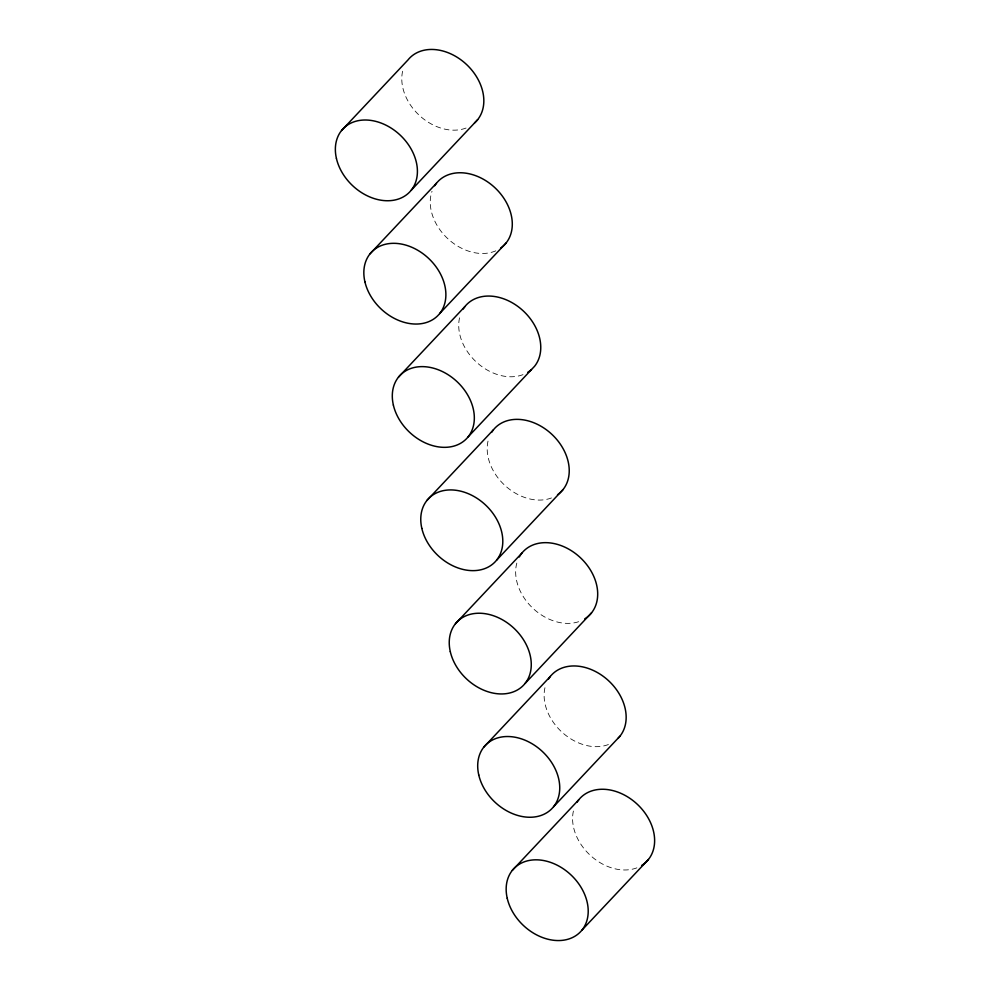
<?xml version="1.0" encoding="UTF-8"?>
<svg xmlns="http://www.w3.org/2000/svg" width="990" height="990" viewBox="0 0 990 990"><rect width="100%" height="100%" fill="white"/><g stroke="black" fill="none" stroke-linecap="round" stroke-linejoin="round"><path stroke-width="0.74" stroke-dasharray="4.95 3.71" d="M466.067 128.032A45.911 34.7 43.3 0 1 418.584 114.667A45.911 34.7 43.3 0 1 403.549 68.013M495.792 250.829A45.911 34.7 43.3 0 1 447.678 238.565A45.911 34.7 43.3 0 1 432.011 191.305M523.005 374.641A45.911 34.7 43.3 0 1 475.522 361.263A45.911 34.7 43.3 0 1 460.486 314.61M551.467 497.945A45.911 34.7 43.3 0 1 503.984 484.568A45.911 34.7 43.3 0 1 488.949 437.914M578.643 621.708A45.911 34.7 43.3 0 1 531.84 607.266A45.911 34.7 43.3 0 1 517.411 561.219M608.404 744.542A45.911 34.7 43.3 0 1 561.54 731.759A45.911 34.7 43.3 0 1 545.465 685.798M636.867 867.846A45.911 34.7 43.3 0 1 590.003 855.063A45.911 34.7 43.3 0 1 573.928 809.09"/><path stroke-width="1.49" d="M341.55 130.519L407.967 59.957A45.911 34.7 43.3 0 1 466.711 64.659A45.911 34.7 43.3 0 1 474.519 122.958M411.234 190.228L477.65 119.666M370.025 253.824L436.442 183.261M439.696 313.533L506.113 242.971M398.487 377.128L464.904 306.566M468.159 436.838L534.575 366.275A45.911 34.7 43.3 0 0 519.886 307.989A45.911 34.7 43.3 0 0 463.147 309.041M426.95 500.433L493.367 429.87M496.634 560.13L563.05 489.567M455.425 623.725L521.841 553.163M525.096 683.434L591.513 612.872M483.887 747.029L550.304 676.467M553.558 806.739L619.975 736.176M512.35 870.334L578.766 799.771M582.033 930.043L648.45 859.481M434.684 185.736A45.911 34.7 43.3 0 1 495.186 187.976A45.911 34.7 43.3 0 1 500.594 248.144M531.457 369.555A45.911 34.7 43.3 0 1 527.781 372.277M491.622 432.345A45.911 34.7 43.3 0 1 552.123 434.573A45.911 34.7 43.3 0 1 557.519 494.753M519.304 556.974A45.911 34.7 43.3 0 1 580.586 557.877A45.911 34.7 43.3 0 1 584.719 618.886M548.547 678.942A45.911 34.7 43.3 0 1 606.821 679.165A45.911 34.7 43.3 0 1 617.958 738.416M577.021 802.246A45.911 34.7 43.3 0 1 638.241 805.167A45.911 34.7 43.3 0 1 641.644 865.483M336.427 158.474A45.911 34.7 43.3 0 0 404.427 196.243A45.911 34.7 43.3 0 0 388.315 126.411A45.911 34.7 43.3 0 0 336.427 158.474M364.902 281.779A45.911 34.7 43.3 0 0 432.902 319.547A45.911 34.7 43.3 0 0 416.778 249.715A45.911 34.7 43.3 0 0 364.902 281.779M393.364 405.071A45.911 34.7 43.3 0 0 461.365 442.839A45.911 34.7 43.3 0 0 445.24 373.02A45.911 34.7 43.3 0 0 393.364 405.071M421.827 528.375A45.911 34.7 43.3 0 0 489.827 566.144A45.911 34.7 43.3 0 0 473.715 496.324A45.911 34.7 43.3 0 0 421.827 528.375M450.302 651.68A45.911 34.7 43.3 0 0 518.302 689.448A45.911 34.7 43.3 0 0 502.178 619.629A45.911 34.7 43.3 0 0 450.302 651.68M478.764 774.984A45.911 34.7 43.3 0 0 546.765 812.753A45.911 34.7 43.3 0 0 530.64 742.921A45.911 34.7 43.3 0 0 478.764 774.984M507.226 898.277A45.911 34.7 43.3 0 0 575.227 936.057A45.911 34.7 43.3 0 0 559.115 866.225A45.911 34.7 43.3 0 0 507.226 898.277"/></g></svg>
